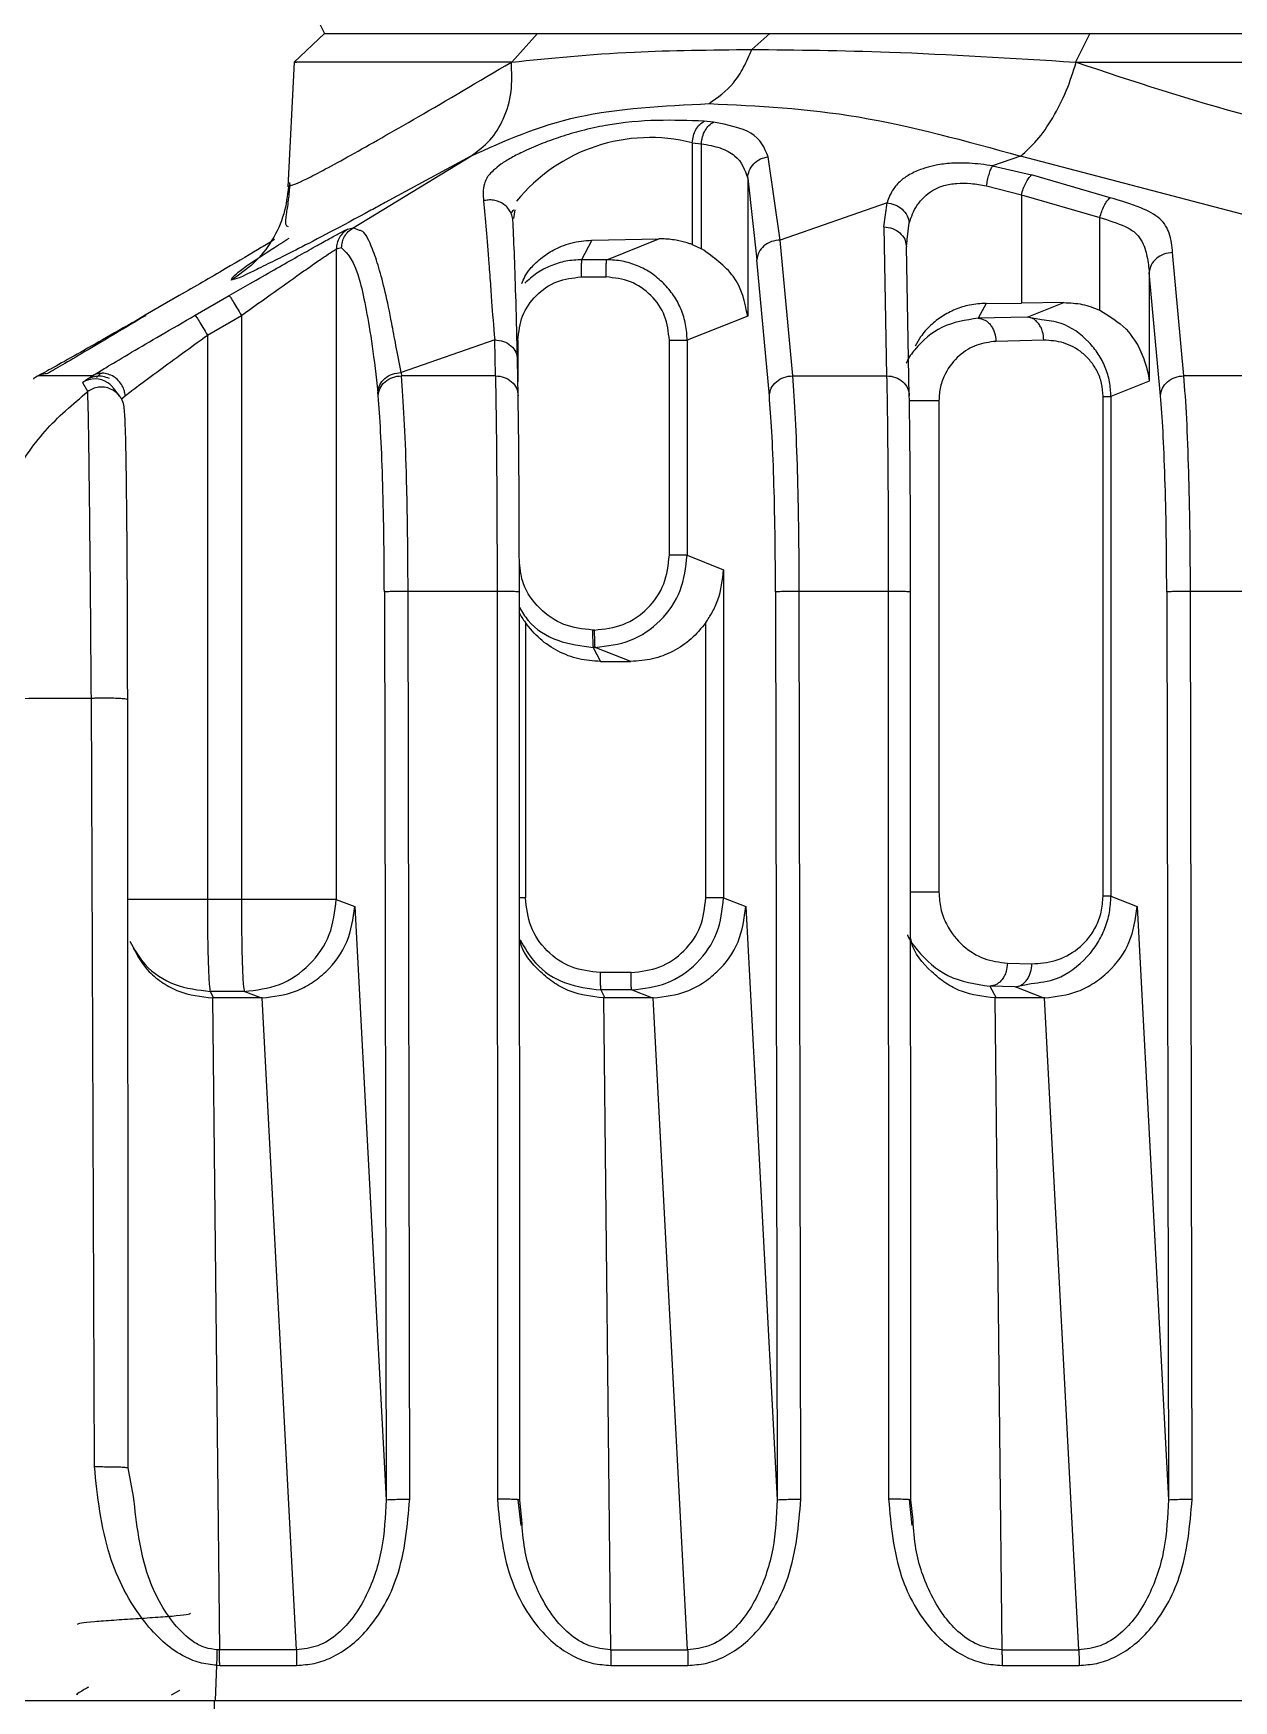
# Model space of a CAD drawing. Header units: millimetres. Extents: x 0 to 297, y 0 to 210.
# Drawn here: x 146.988 to 150.463, y 186.303 to 191.131 of the extents above; entities that cross this region are included whole.
import ezdxf

# ---------------------------------------------------------------- set-up
doc = ezdxf.new("R2010")
doc.units = ezdxf.units.MM
doc.layers.add('图框', color=7, linetype='Continuous')
doc.dimstyles.new('SLDDIMSTYLE0', dxfattribs={"dimtxt": 0.18, "dimasz": 1.016, "dimexe": 0, "dimexo": 0.0625, "dimgap": 0, "dimtad": 0, "dimtih": 1, "dimtoh": 1, "dimdec": 0, "dimrnd": 1e-09, "dimzin": 0, "dimdsep": 46, "dimtxsty": 'Standard', "dimblk1": 'DOT', "dimblk2": 'DOT', "dimsah": 1, "dimcen": 0.09, "dimadec": 0, "dimazin": 0, "dimtfac": 1.016, "dimtdec": 0, "dimtofl": 0, "dimtmove": 0, "dimatfit": 3, "dimldrblk": 'DOT', "dimfxl": 1, "dimfrac": 2, "dimtolj": 1, "dimtzin": 0, "dimarcsym": 0})

# ---------------------------------------------------------------- blocks, each defined once
blk = doc.blocks.new('_Dot')
at = {"color": 0, "linetype": 'ByBlock', "lineweight": -2}
blk.add_line((-0.5, 0), (-1, 0), dxfattribs=at)
at = {"color": 0, "linetype": 'ByBlock', "const_width": 0.5}
blk.add_lwpolyline([(-0.25, 0, 1), (0.25, 0, 1)], format="xyb", close=True, dxfattribs=at)

msp = doc.modelspace()

# ---------------------------------------------------------------- linework, layer by layer
at = {"color": 7, "linetype": 'Continuous', "lineweight": 25}
for p, q in [((147.7478, 191.2976), (147.8312, 191.1309)), ((147.8312, 191.1309), (147.7435, 191.0477)), ((147.8312, 191.1309), (152.1305, 191.1309)), ((148.3733, 191.0477), (148.448, 191.1309)), ((149.0679, 191.0843), (149.1209, 191.1309)), ((150.0466, 191.1309), (150.0056, 191.0477)), ((147.7435, 191.0477), (147.7245, 190.6864)), ((147.7456, 191.0477), (147.7501, 191.0477)), ((148.3721, 191.0477), (148.3733, 191.0477)), ((150.0056, 191.0477), (150.007, 191.0476)), ((148.9577, 190.8739), (148.9307, 190.8766)), ((148.896, 190.814), (148.896, 190.5192)), ((148.896, 190.814), (148.9223, 190.8113)), ((148.9223, 190.5074), (148.9223, 190.8113)), ((147.9136, 190.5674), (148.2548, 190.7757)), ((148.2548, 190.7757), (148.0069, 190.641)), ((149.1507, 190.5325), (149.1157, 190.7735)), ((149.8467, 190.7757), (149.7654, 190.7472)), ((150.6855, 190.5556), (149.8467, 190.7757)), ((149.0564, 190.712), (149.0564, 190.3117)), ((149.0564, 190.712), (149.083, 190.4747)), ((149.7654, 190.7472), (149.8784, 190.7209)), ((150.1056, 190.6549), (149.8784, 190.7209)), ((147.7314, 190.6933), (147.7268, 190.6878)), ((149.7478, 190.6895), (149.8489, 190.6632)), ((149.8489, 190.6632), (149.8489, 190.3499)), ((149.8489, 190.6632), (150.0761, 190.5972)), ((148.3787, 190.5948), (148.3827, 190.6196)), ((149.4597, 190.6404), (149.1507, 190.5325)), ((149.4505, 190.5703), (149.4597, 190.6404)), ((147.8984, 190.5639), (147.9136, 190.5674)), ((147.9327, 190.5603), (147.9136, 190.5674)), ((149.4505, 190.5703), (149.4587, 190.1394)), ((149.5185, 190.5338), (149.5242, 190.5827)), ((150.0761, 190.329), (150.0761, 190.5972)), ((147.8804, 190.5097), (147.8652, 190.5062)), ((148.6049, 190.532), (148.5755, 190.4755)), ((148.6049, 190.532), (148.7994, 190.5355)), ((148.648, 190.4755), (148.7994, 190.5355)), ((148.896, 190.5192), (148.9223, 190.5074)), ((149.1866, 190.1394), (149.1507, 190.5325)), ((149.5112, 190.5345), (149.5161, 190.5126)), ((149.5159, 190.5337), (149.5165, 190.5336)), ((149.5243, 190.0817), (149.5161, 190.5126)), ((149.5168, 190.5182), (149.5185, 190.5338)), ((147.8652, 190.5062), (147.8652, 188.6233)), ((148.648, 190.4755), (148.5755, 190.4755)), ((149.119, 190.0817), (149.083, 190.4747)), ((150.3193, 190.1394), (150.2868, 190.4959)), ((148.5739, 190.4255), (148.6464, 190.4255)), ((150.2191, 190.4382), (150.2191, 190.1236)), ((150.2517, 190.0817), (150.2191, 190.4382)), ((147.4105, 190.3715), (147.312, 190.3146)), ((147.4564, 190.3146), (147.5549, 190.3715)), ((147.5549, 190.3715), (147.6159, 190.4065)), ((147.312, 190.3146), (147.3131, 190.312)), ((149.7466, 190.3491), (149.7241, 190.3058)), ((149.7466, 190.3491), (149.8489, 190.3499)), ((149.9717, 190.3512), (149.8489, 190.3499)), ((149.8657, 190.3092), (149.9717, 190.3512)), ((147.4919, 190.2569), (147.5904, 190.3138)), ((147.5904, 190.3138), (147.5904, 188.6233)), ((149.0564, 190.3117), (148.8811, 190.2422)), ((149.8657, 190.3092), (149.7241, 190.3058)), ((149.9075, 190.3013), (149.8657, 190.3092)), ((147.4919, 190.2569), (147.4919, 188.6233)), ((148.3239, 190.2436), (148.053, 190.149)), ((148.3259, 190.1394), (148.3239, 190.2436)), ((148.3907, 190.2422), (148.3907, 190.1222)), ((148.8296, 189.6196), (148.8296, 190.2422)), ((148.8811, 190.2422), (148.8811, 189.6196)), ((149.9137, 190.2425), (149.7752, 190.2391)), ((148.3915, 190.0817), (148.3895, 190.1859)), ((147.1593, 190.1394), (147.0025, 190.1394)), ((147.1411, 190.1274), (147.1593, 190.1394)), ((147.1593, 190.1394), (147.1894, 190.1577)), ((147.1836, 190.1466), (147.1703, 190.1348)), ((148.053, 190.149), (148.0538, 190.1394)), ((148.3259, 190.1394), (148.0538, 190.1394)), ((149.1866, 190.1394), (149.4587, 190.1394)), ((150.2191, 190.1236), (150.108, 190.0795)), ((150.5914, 190.1394), (150.3193, 190.1394)), ((147.1453, 190.0935), (147.1308, 190.1194)), ((147.2381, 190.0802), (147.2203, 190.1038)), ((147.2426, 190.0721), (147.2542, 190.0817)), ((147.9862, 190.0817), (147.9853, 190.0912)), ((150.0854, 188.6323), (150.0854, 190.0795)), ((150.108, 190.0795), (150.108, 188.6323)), ((149.61, 190.0678), (149.61, 188.6441)), ((148.8811, 189.6196), (148.9867, 189.5777)), ((148.9867, 189.5777), (148.9867, 188.6277)), ((148.0042, 189.5138), (148.0091, 186.8842)), ((148.0778, 186.8865), (148.0729, 189.5161)), ((148.0729, 189.5161), (148.3307, 189.5161)), ((148.3307, 189.5161), (148.3317, 186.8865)), ((148.3962, 186.8842), (148.3952, 189.5138)), ((149.137, 189.5138), (149.1418, 186.8842)), ((149.2105, 186.8865), (149.2057, 189.5161)), ((149.2057, 189.5161), (149.4634, 189.5161)), ((149.4634, 189.5161), (149.4644, 186.8865)), ((149.529, 186.8842), (149.528, 189.5138)), ((150.2697, 189.5138), (150.2746, 186.8842)), ((150.3433, 186.8865), (150.3384, 189.5161)), ((150.3384, 189.5161), (150.5962, 189.5161)), ((148.4126, 189.4248), (148.4126, 188.6277)), ((148.6131, 189.403), (148.6072, 189.403)), ((148.9352, 188.6277), (148.9352, 189.4248)), ((148.6088, 189.353), (148.6301, 189.3122)), ((148.6147, 189.353), (148.6088, 189.353)), ((148.7177, 189.3122), (148.6147, 189.353)), ((148.6301, 189.3122), (148.7177, 189.3122)), ((147.1647, 186.9813), (147.1559, 189.205)), ((147.2625, 186.9769), (147.2611, 189.2015)), ((148.4126, 188.6277), (148.3956, 188.6277)), ((148.9867, 188.6277), (149.0511, 188.6022)), ((150.108, 188.6323), (150.1839, 188.6022)), ((147.5904, 188.6233), (147.4919, 188.6233)), ((147.8652, 188.6233), (147.9184, 188.6022)), ((147.9184, 188.6022), (148.0091, 186.8842)), ((149.0511, 188.6022), (149.1418, 186.8842)), ((150.1839, 188.6022), (150.2746, 186.8842)), ((149.8082, 188.4385), (149.8792, 188.4368)), ((148.7187, 188.4111), (148.6291, 188.4111)), ((147.5002, 188.3567), (147.51, 188.3378)), ((147.5987, 188.3567), (147.5002, 188.3567)), ((147.5062, 188.3379), (147.5268, 186.4501)), ((147.51, 188.3378), (147.5062, 188.3379)), ((147.6462, 188.3378), (147.51, 188.3378)), ((147.6462, 188.3378), (147.5987, 188.3567)), ((147.6501, 188.3379), (147.6462, 188.3378)), ((147.7497, 186.4501), (147.6501, 188.3379)), ((148.6306, 188.3611), (148.6428, 188.3378)), ((148.7202, 188.3611), (148.6306, 188.3611)), ((148.6389, 188.3379), (148.6595, 186.4501)), ((148.6428, 188.3378), (148.6389, 188.3379)), ((148.779, 188.3378), (148.6428, 188.3378)), ((148.779, 188.3378), (148.7202, 188.3611)), ((148.7828, 188.3379), (148.779, 188.3378)), ((148.8825, 186.4501), (148.7828, 188.3379)), ((149.7578, 188.3718), (149.7755, 188.3378)), ((149.8304, 188.3701), (149.7578, 188.3718)), ((149.7717, 188.3379), (149.7923, 186.4501)), ((149.7755, 188.3378), (149.7717, 188.3379)), ((149.9118, 188.3378), (149.7755, 188.3378)), ((149.8304, 188.3701), (149.8771, 188.3795)), ((149.9118, 188.3378), (149.8304, 188.3701)), ((149.9156, 188.3379), (149.9118, 188.3378)), ((150.0152, 186.4501), (149.9156, 188.3379)), ((147.2779, 186.8946), (147.2625, 186.9769)), ((148.4001, 186.8101), (148.3917, 186.885)), ((148.3962, 186.8842), (148.3917, 186.885)), ((148.4022, 186.8254), (148.3962, 186.8842)), ((149.529, 186.8842), (149.5244, 186.885)), ((149.5329, 186.8101), (149.5245, 186.885)), ((149.535, 186.8254), (149.529, 186.8842)), ((147.5158, 186.3031), (147.5192, 186.4054)), ((147.5192, 186.4054), (147.5274, 186.4053)), ((147.5268, 186.4501), (147.5202, 186.4502)), ((147.7497, 186.4501), (147.5268, 186.4501)), ((147.5274, 186.4053), (147.7503, 186.4053)), ((148.6595, 186.4501), (148.8825, 186.4501)), ((148.6602, 186.4053), (148.8831, 186.4053)), ((149.7923, 186.4501), (150.0152, 186.4501)), ((149.7929, 186.4053), (150.0159, 186.4053)), ((147.1166, 186.3197), (147.1124, 186.3214)), ((147.3876, 186.3196), (147.412, 186.3339)), ((147.5124, 186.2531), (147.5125, 186.3031)), ((147.5158, 186.3031), (156.8242, 186.3031))]:
    msp.add_line(p, q, dxfattribs=at)
for centre, radius, start, end in [((148.7741, 190.3302), 0.4989, 75.8582, 140.9369), ((147.1669, 190.0641), 0.0662, 55.9815, 123.1581)]:
    msp.add_arc(centre, radius, start, end, dxfattribs=at)
for points, knots in [([(147.7268, 190.6878), (147.7395, 190.6921), (147.7653, 190.7008), (147.8973, 190.7721), (148.093, 190.883), (148.2776, 190.9919), (148.3721, 191.0476)], [0, 0, 0, 0, 0.2422061, 0.4920963, 0.7400308, 1, 1, 1, 1]), ([(148.2548, 190.7757), (148.2741, 190.7897), (148.3123, 190.8175), (148.352, 190.8826), (148.3754, 190.9602), (148.3732, 191.0188), (148.3721, 191.0476)], [0, 0, 0, 0, 0.245119, 0.486731, 0.74685, 1, 1, 1, 1]), ([(148.3733, 191.0477), (148.4851, 191.0592), (148.6864, 191.0799), (148.9505, 191.083), (149.0679, 191.0843)], [0, 0, 0, 0, 0.5556485, 1, 1, 1, 1]), ([(148.9446, 190.9275), (148.9694, 190.9451), (149.0069, 190.9719), (149.0459, 191.0313), (149.0605, 191.0666), (149.0679, 191.0843)], [0, 0, 0, 0, 0.490997, 0.745612, 1, 1, 1, 1]), ([(149.0679, 191.0843), (149.198, 191.0829), (149.4877, 191.0798), (149.8216, 191.0591), (150.0056, 191.0477)], [0, 0, 0, 0, 0.44906, 1, 1, 1, 1]), ([(149.8467, 190.7757), (149.8626, 190.7897), (149.8949, 190.8183), (149.9405, 190.8846), (149.9804, 190.9626), (149.9988, 191.0195), (150.0078, 191.0475)], [0, 0, 0, 0, 0.245427, 0.499971, 0.75453, 1, 1, 1, 1]), ([(150.0071, 191.0472), (150.1718, 190.9926), (150.4952, 190.8854), (151.0237, 190.774), (151.5636, 190.7046), (152.1146, 190.6803), (152.6657, 190.7013), (153.2066, 190.769), (153.7368, 190.8805), (154.0582, 190.9904), (154.2233, 191.0469)], [0, 0, 0, 0, 0.128005, 0.251293, 0.374031, 0.49537, 0.6178, 0.741849, 0.867361, 1, 1, 1, 1]), ([(148.2548, 190.7757), (148.3525, 190.8196), (148.5481, 190.9076), (148.8124, 190.9209), (148.9446, 190.9275)], [0, 0, 0, 0, 0.499832, 1, 1, 1, 1]), ([(148.9446, 190.9275), (149.0857, 190.9208), (149.3678, 190.9073), (149.6871, 190.8195), (149.8467, 190.7757)], [0, 0, 0, 0, 0.500161, 1, 1, 1, 1]), ([(148.9307, 190.8766), (148.8406, 190.8798), (148.7314, 190.8838), (148.5806, 190.8509), (148.5185, 190.8329), (148.4608, 190.8122), (148.4108, 190.7907), (148.3685, 190.7694), (148.3509, 190.758), (148.3414, 190.752)], [0, 0, 0, 0, 0.510681, 0.61841, 0.705353, 0.776469, 0.855237, 0.922513, 1, 1, 1, 1]), ([(149.1157, 190.7735), (149.1049, 190.7992), (149.0846, 190.8478), (148.9984, 190.8655), (148.9577, 190.8739)], [0, 0, 0, 0, 0.528436, 1, 1, 1, 1]), ([(148.9223, 190.8113), (148.9412, 190.8078), (148.9799, 190.8007), (149.0355, 190.7708), (149.0481, 190.7354), (149.0564, 190.712)], [0, 0, 0, 0, 0.243073, 0.498665, 1, 1, 1, 1]), ([(148.3414, 190.752), (148.3271, 190.7402), (148.3084, 190.7248), (148.2984, 190.7075), (148.2889, 190.6838), (148.2902, 190.6623), (148.2913, 190.6457)], [0, 0, 0, 0, 0.272727, 0.355016, 0.503985, 1, 1, 1, 1]), ([(149.0564, 190.712), (149.0573, 190.7192), (149.0593, 190.7341), (149.0728, 190.7538), (149.0923, 190.7684), (149.1081, 190.7719), (149.1157, 190.7735)], [0, 0, 0, 0, 0.241702, 0.500005, 0.758305, 1, 1, 1, 1]), ([(149.7654, 190.7472), (149.7429, 190.7504), (149.7039, 190.7558), (149.6478, 190.7556), (149.605, 190.7504), (149.5758, 190.7431), (149.5484, 190.7335), (149.5202, 190.7208), (149.4938, 190.6997), (149.4806, 190.6843), (149.4753, 190.6754), (149.4753, 190.6754), (149.4753, 190.6754), (149.4752, 190.6753), (149.475, 190.675), (149.4742, 190.6736), (149.4712, 190.6683), (149.4657, 190.6571), (149.4619, 190.6467), (149.4597, 190.6404)], [0, 0, 0, 0, 0.155814, 0.270931, 0.374412, 0.449689, 0.490512, 0.603016, 0.707102, 0.835746, 0.835755, 0.835773, 0.835837, 0.836079, 0.837019, 0.840719, 0.85539, 0.913611, 1, 1, 1, 1]), ([(149.7478, 190.6895), (149.7488, 190.695), (149.7507, 190.7065), (149.755, 190.7227), (149.76, 190.7373), (149.7636, 190.7439), (149.7654, 190.7472)], [0, 0, 0, 0, 0.235455, 0.4862, 0.744219, 1, 1, 1, 1]), ([(147.7268, 190.6878), (147.7235, 190.6609), (147.7167, 190.6061), (147.6812, 190.53), (147.6295, 190.4632), (147.5834, 190.4319), (147.5606, 190.4165)], [0, 0, 0, 0, 0.244278, 0.497533, 0.752081, 1, 1, 1, 1]), ([(147.73, 190.699), (147.7298, 190.6946), (147.7295, 190.6852), (147.7282, 190.667), (147.7244, 190.6335), (147.7185, 190.5999), (147.716, 190.576), (147.7227, 190.5727), (147.7258, 190.5712)], [0, 0, 0, 0, 0.029413, 0.062037, 0.140943, 0.369283, 0.706115, 1, 1, 1, 1]), ([(149.5242, 190.5827), (149.5301, 190.5996), (149.5389, 190.6248), (149.5654, 190.6566), (149.5909, 190.677), (149.6232, 190.6915), (149.6621, 190.6977), (149.7046, 190.6968), (149.7327, 190.6921), (149.7478, 190.6895)], [0, 0, 0, 0, 0.269195, 0.403409, 0.513135, 0.628042, 0.743236, 0.861463, 1, 1, 1, 1]), ([(150.2868, 190.4959), (150.285, 190.5148), (150.2819, 190.5481), (150.2563, 190.595), (150.1912, 190.6301), (150.1363, 190.646), (150.1056, 190.6549)], [0, 0, 0, 0, 0.291967, 0.515605, 0.729288, 1, 1, 1, 1]), ([(148.0069, 190.641), (147.9929, 190.6334), (147.8854, 190.575), (147.7524, 190.5051), (147.6756, 190.4673), (147.6403, 190.45)], [0, 0, 0, 0, 0.0752736, 0.5757884, 1, 1, 1, 1]), ([(148.3702, 190.6115), (148.3677, 190.6159), (148.3625, 190.6251), (148.3505, 190.636), (148.3362, 190.6441), (148.3206, 190.6482), (148.3054, 190.6489), (148.2959, 190.6468), (148.2913, 190.6457)], [0, 0, 0, 0, 0.164052, 0.340863, 0.517674, 0.689171, 0.850935, 1, 1, 1, 1]), ([(148.2913, 190.6457), (148.2964, 190.5916), (148.3029, 190.5222), (148.3111, 190.4073), (148.3157, 190.3378), (148.3206, 190.282), (148.3239, 190.2436)], [0, 0, 0, 0, 0.550316, 0.705626, 0.797156, 1, 1, 1, 1]), ([(148.3702, 190.6115), (148.372, 190.6128), (148.3756, 190.6156), (148.3777, 190.6182), (148.3788, 190.6196)], [0, 0, 0, 0, 0.482262, 1, 1, 1, 1]), ([(148.3768, 190.5833), (148.3765, 190.5878), (148.3758, 190.5973), (148.3732, 190.607), (148.3704, 190.6113), (148.3702, 190.6115)], [0, 0, 0, 0, 0.468354, 0.976609, 1, 1, 1, 1]), ([(149.4597, 190.6404), (149.4674, 190.639), (149.4834, 190.636), (149.5044, 190.6224), (149.5195, 190.6037), (149.5227, 190.5895), (149.5242, 190.5827)], [0, 0, 0, 0, 0.241435, 0.499999, 0.758564, 1, 1, 1, 1]), ([(147.6159, 190.4065), (147.6394, 190.42), (147.706, 190.4584), (147.7827, 190.5016), (147.8414, 190.5342), (147.8716, 190.5506), (147.8926, 190.5617), (147.8966, 190.5632), (147.8984, 190.5639)], [0, 0, 0, 0, 0.166862, 0.474587, 0.613562, 0.751137, 0.882518, 1, 1, 1, 1]), ([(148.053, 190.149), (148.0477, 190.1759), (148.0373, 190.2293), (148.0233, 190.3058), (148.007, 190.3833), (147.9883, 190.4546), (147.9668, 190.5171), (147.9484, 190.5565), (147.9356, 190.5596), (147.9327, 190.5603)], [0, 0, 0, 0, 0.100837, 0.199874, 0.365918, 0.525341, 0.68513, 0.927442, 1, 1, 1, 1]), ([(148.3895, 190.1859), (148.3882, 190.2442), (148.3855, 190.3616), (148.3812, 190.4876), (148.3783, 190.5513), (148.3768, 190.5833)], [0, 0, 0, 0, 0.3293344, 0.6637555, 1, 1, 1, 1]), ([(150.0761, 190.5972), (150.1015, 190.5896), (150.138, 190.5787), (150.1779, 190.5562), (150.2028, 190.524), (150.2147, 190.4811), (150.2176, 190.4532), (150.2191, 190.4382)], [0, 0, 0, 0, 0.267555, 0.384494, 0.49144, 0.727684, 1, 1, 1, 1]), ([(147.6862, 190.5338), (147.6744, 190.5266), (147.6406, 190.5059), (147.542, 190.4478), (147.4556, 190.3977), (147.4105, 190.3715)], [0, 0, 0, 0, 0.204518, 0.584997, 1, 1, 1, 1]), ([(147.5606, 190.4165), (147.563, 190.4215), (147.5677, 190.4315), (147.6349, 190.4786), (147.7121, 190.5275), (147.7285, 190.538)], [0, 0, 0, 0, 0.435492, 0.879626, 1, 1, 1, 1]), ([(147.8804, 190.5097), (147.8985, 190.4929), (147.9226, 190.4705), (147.9518, 190.3317), (147.9691, 190.2332), (147.98, 190.1382), (147.9853, 190.0912)], [0, 0, 0, 0, 0.500315, 0.668177, 0.835775, 1, 1, 1, 1]), ([(148.4025, 190.407), (148.4075, 190.4196), (148.4152, 190.4389), (148.4487, 190.4729), (148.4744, 190.492), (148.4951, 190.5043), (148.5185, 190.5152), (148.5564, 190.5282), (148.5848, 190.5304), (148.6049, 190.532)], [0, 0, 0, 0, 0.325128, 0.497269, 0.569932, 0.638584, 0.713401, 0.797062, 1, 1, 1, 1]), ([(148.896, 190.5192), (148.8942, 190.5198), (148.8894, 190.5216), (148.8739, 190.5267), (148.8468, 190.5331), (148.8193, 190.5357), (148.8027, 190.5356), (148.7994, 190.5355)], [0, 0, 0, 0, 0.055645, 0.156987, 0.496639, 0.900732, 1, 1, 1, 1]), ([(149.0564, 190.3117), (149.0481, 190.3523), (149.0327, 190.4278), (148.9572, 190.4823), (148.9223, 190.5074)], [0, 0, 0, 0, 0.538307, 1, 1, 1, 1]), ([(147.5904, 190.3138), (147.6224, 190.3368), (147.6861, 190.3827), (147.7605, 190.4354), (147.8092, 190.4693), (147.8383, 190.4893), (147.8588, 190.5029), (147.8631, 190.5051), (147.8652, 190.5062)], [0, 0, 0, 0, 0.254793, 0.507032, 0.636959, 0.755733, 0.880258, 1, 1, 1, 1]), ([(148.5755, 190.4755), (148.5602, 190.4746), (148.5297, 190.4729), (148.4858, 190.4589), (148.4448, 190.4377), (148.422, 190.4173), (148.4106, 190.4071)], [0, 0, 0, 0, 0.250004, 0.500006, 0.750005, 1, 1, 1, 1]), ([(148.8128, 190.4071), (148.8014, 190.4173), (148.7786, 190.4377), (148.7377, 190.4589), (148.6938, 190.4729), (148.6632, 190.4746), (148.648, 190.4755)], [0, 0, 0, 0, 0.249995, 0.499994, 0.749996, 1, 1, 1, 1]), ([(147.6403, 190.45), (147.6328, 190.4462), (147.5786, 190.419), (147.5689, 190.4177), (147.5606, 190.4165)], [0, 0, 0, 0, 0.138719, 1, 1, 1, 1]), ([(148.8811, 190.2422), (148.8803, 190.2574), (148.8786, 190.288), (148.8646, 190.3319), (148.8434, 190.3729), (148.823, 190.3957), (148.8128, 190.4071)], [0, 0, 0, 0, 0.250004, 0.500006, 0.750005, 1, 1, 1, 1]), ([(147.312, 190.3146), (147.278, 190.295), (147.2128, 190.2575), (147.1242, 190.2071), (147.051, 190.1659), (147.0184, 190.1481), (147.0025, 190.1394)], [0, 0, 0, 0, 0.279256, 0.534216, 0.773109, 1, 1, 1, 1]), ([(147.1894, 190.1577), (147.1946, 190.1609), (147.2154, 190.1736), (147.2728, 190.2076), (147.3579, 190.2576), (147.4226, 190.2951), (147.4564, 190.3146)], [0, 0, 0, 0, 0.094763, 0.375171, 0.6738, 1, 1, 1, 1]), ([(149.7466, 190.3491), (149.7307, 190.3481), (149.7005, 190.3462), (149.6565, 190.3322), (149.6178, 190.3118), (149.5831, 190.2841), (149.5566, 190.2539), (149.5462, 190.2338), (149.5415, 190.2249)], [0, 0, 0, 0, 0.1718256, 0.3263853, 0.4815812, 0.6402365, 0.8391926, 1, 1, 1, 1]), ([(149.9717, 190.3512), (149.9897, 190.3505), (150.0256, 190.349), (150.0593, 190.3356), (150.0761, 190.329)], [0, 0, 0, 0, 0.50327, 1, 1, 1, 1]), ([(150.0761, 190.329), (150.1032, 190.3126), (150.1537, 190.2822), (150.1911, 190.2206), (150.2061, 190.1814), (150.2151, 190.1485), (150.2175, 190.1338), (150.2191, 190.1236)], [0, 0, 0, 0, 0.289865, 0.539037, 0.647661, 0.755617, 1, 1, 1, 1]), ([(147.3124, 190.3132), (147.2833, 190.296), (147.2256, 190.2617), (147.1456, 190.2142), (147.0755, 190.1727), (147.0442, 190.1548), (147.0287, 190.146)], [0, 0, 0, 0, 0.255703, 0.507888, 0.756045, 1, 1, 1, 1]), ([(149.7241, 190.3058), (149.6877, 190.3005), (149.6196, 190.2906), (149.553, 190.2332), (149.5219, 190.1918), (149.5156, 190.1768), (149.5153, 190.1761)], [0, 0, 0, 0, 0.44755, 0.837146, 0.992278, 1, 1, 1, 1]), ([(149.7241, 190.3058), (149.7304, 190.3048), (149.7402, 190.3033), (149.7521, 190.2949), (149.7602, 190.2863), (149.7668, 190.2757), (149.7733, 190.2603), (149.7744, 190.2475), (149.7752, 190.2391)], [0, 0, 0, 0, 0.239635, 0.368475, 0.5, 0.631525, 0.760365, 1, 1, 1, 1]), ([(149.9137, 190.2425), (149.913, 190.2508), (149.9119, 190.2636), (149.9058, 190.279), (149.8996, 190.2897), (149.892, 190.2983), (149.8809, 190.3067), (149.8717, 190.3082), (149.8657, 190.3092)], [0, 0, 0, 0, 0.239607, 0.368428, 0.499939, 0.631458, 0.760306, 1, 1, 1, 1]), ([(150.108, 190.0795), (150.1072, 190.0938), (150.1056, 190.1227), (150.0927, 190.1646), (150.0723, 190.2039), (150.0325, 190.2526), (149.9755, 190.2935), (149.9266, 190.2991), (149.9075, 190.3013)], [0, 0, 0, 0, 0.118446, 0.240089, 0.366739, 0.5, 0.804493, 1, 1, 1, 1]), ([(147.2542, 190.0817), (147.266, 190.0908), (147.2915, 190.1104), (147.351, 190.1543), (147.4196, 190.2046), (147.4677, 190.2394), (147.4919, 190.2569)], [0, 0, 0, 0, 0.229104, 0.494595, 0.746584, 1, 1, 1, 1]), ([(149.7752, 190.2391), (149.7563, 190.2367), (149.7187, 190.2319), (149.6679, 190.2008), (149.6323, 190.1578), (149.6129, 190.1095), (149.6109, 190.0812), (149.61, 190.0678)], [0, 0, 0, 0, 0.254692, 0.50859, 0.758109, 0.885476, 1, 1, 1, 1]), ([(150.0854, 190.0795), (150.0846, 190.0923), (150.0828, 190.1182), (150.069, 190.153), (150.0496, 190.1829), (150.0175, 190.214), (149.9707, 190.2388), (149.9328, 190.2413), (149.9137, 190.2425)], [0, 0, 0, 0, 0.119577, 0.2432741, 0.3632526, 0.4917104, 0.7442751, 1, 1, 1, 1]), ([(147.0046, 190.1406), (146.9981, 190.1368), (146.9876, 190.1307), (146.9881, 190.1299), (146.9883, 190.1295)], [0, 0, 0, 0, 0.616129, 1, 1, 1, 1]), ([(147.0025, 190.1394), (147.0065, 190.1415), (147.015, 190.1457), (147.0247, 190.1462), (147.0297, 190.1465)], [0, 0, 0, 0, 0.4774914, 1, 1, 1, 1]), ([(147.1308, 190.1194), (147.131, 190.1201), (147.1312, 190.1209), (147.1398, 190.1266), (147.1411, 190.1274)], [0, 0, 0, 0, 0.853763, 1, 1, 1, 1]), ([(147.2082, 190.1315), (147.2018, 190.1338), (147.1892, 190.1384), (147.1696, 190.1382), (147.1518, 190.1337), (147.1419, 190.1278), (147.1372, 190.1249)], [0, 0, 0, 0, 0.271798, 0.533726, 0.777816, 1, 1, 1, 1]), ([(147.1835, 190.146), (147.1797, 190.1458), (147.1711, 190.1452), (147.1635, 190.1415), (147.1593, 190.1394)], [0, 0, 0, 0, 0.447703, 1, 1, 1, 1]), ([(147.2542, 190.0817), (147.2535, 190.0864), (147.2519, 190.0965), (147.2453, 190.1114), (147.2349, 190.1256), (147.2209, 190.1373), (147.2046, 190.1444), (147.1916, 190.1472), (147.1849, 190.1462), (147.1835, 190.146)], [0, 0, 0, 0, 0.135595, 0.286095, 0.448953, 0.619556, 0.791737, 0.958989, 1, 1, 1, 1]), ([(148.0729, 189.5161), (148.0726, 189.5743), (148.072, 189.694), (148.0682, 189.8655), (148.0623, 190.0251), (148.0567, 190.1007), (148.0538, 190.1394)], [0, 0, 0, 0, 0.23073, 0.474314, 0.73074, 1, 1, 1, 1]), ([(148.3259, 190.1394), (148.3266, 190.1007), (148.328, 190.0251), (148.3295, 189.8655), (148.3304, 189.694), (148.3306, 189.5743), (148.3307, 189.5161)], [0, 0, 0, 0, 0.269263, 0.525691, 0.769273, 1, 1, 1, 1]), ([(149.2057, 189.5161), (149.2054, 189.5743), (149.2047, 189.694), (149.201, 189.8655), (149.1951, 190.0251), (149.1895, 190.1007), (149.1866, 190.1394)], [0, 0, 0, 0, 0.230746, 0.474335, 0.730757, 1, 1, 1, 1]), ([(149.4587, 190.1394), (149.4594, 190.1007), (149.4608, 190.0251), (149.4623, 189.8655), (149.4632, 189.694), (149.4634, 189.5743), (149.4634, 189.5161)], [0, 0, 0, 0, 0.269261, 0.525688, 0.769271, 1, 1, 1, 1]), ([(150.3384, 189.5161), (150.3381, 189.5743), (150.3375, 189.694), (150.3337, 189.8655), (150.3278, 190.0251), (150.3222, 190.1007), (150.3193, 190.1394)], [0, 0, 0, 0, 0.230735, 0.4743201, 0.7307453, 1, 1, 1, 1]), ([(147.2378, 190.0799), (147.2345, 190.0839), (147.2274, 190.0927), (147.2121, 190.1017), (147.1945, 190.1068), (147.1767, 190.1069), (147.1596, 190.1027), (147.15, 190.0966), (147.1452, 190.0936)], [0, 0, 0, 0, 0.147508, 0.326511, 0.501263, 0.671762, 0.838008, 1, 1, 1, 1]), ([(147.1559, 189.205), (147.1549, 189.3283), (147.1531, 189.561), (147.1501, 189.8417), (147.1474, 190.0432), (147.146, 190.0763), (147.1453, 190.0935)], [0, 0, 0, 0, 0.265025, 0.500388, 0.741211, 1, 1, 1, 1]), ([(147.2198, 190.1034), (147.2178, 190.1061), (147.2136, 190.1123), (147.2074, 190.1166), (147.204, 190.119)], [0, 0, 0, 0, 0.450211, 1, 1, 1, 1]), ([(147.2515, 190.0399), (147.2509, 190.0465), (147.2496, 190.0595), (147.2439, 190.0733), (147.2386, 190.079), (147.2378, 190.0799)], [0, 0, 0, 0, 0.462051, 0.913866, 1, 1, 1, 1]), ([(147.2611, 189.2015), (147.2608, 189.3112), (147.2604, 189.5309), (147.2582, 189.8027), (147.2551, 189.9952), (147.2527, 190.025), (147.2515, 190.0399)], [0, 0, 0, 0, 0.249911, 0.500062, 0.750176, 1, 1, 1, 1]), ([(149.5245, 190.0678), (149.5279, 190.0678), (149.5375, 190.0678), (149.556, 190.0678), (149.577, 190.0678), (149.5963, 190.0678), (149.6054, 190.0678), (149.61, 190.0678)], [0, 0, 0, 0, 0.121605, 0.3412037, 0.5608025, 0.7804012, 1, 1, 1, 1]), ([(148.6072, 189.403), (148.5788, 189.4063), (148.5221, 189.4128), (148.4509, 189.463), (148.4039, 189.5278), (148.3977, 189.577), (148.3951, 189.5978)], [0, 0, 0, 0, 0.267619, 0.535239, 0.802858, 1, 1, 1, 1]), ([(148.6147, 189.353), (148.6496, 189.357), (148.7194, 189.3651), (148.8075, 189.4267), (148.8691, 189.5148), (148.8771, 189.5847), (148.8811, 189.6196)], [0, 0, 0, 0, 0.249999, 0.499995, 0.749993, 1, 1, 1, 1]), ([(148.9352, 189.4248), (148.9415, 189.4344), (148.9552, 189.4554), (148.9784, 189.5063), (148.9833, 189.5483), (148.9867, 189.5777)], [0, 0, 0, 0, 0.200491, 0.44014, 1, 1, 1, 1]), ([(148.394, 189.4555), (148.3942, 189.455), (148.3988, 189.4443), (148.4058, 189.4343), (148.4126, 189.4248)], [0, 0, 0, 0, 0.047897, 1, 1, 1, 1]), ([(148.3952, 189.4687), (148.403, 189.4557), (148.4287, 189.4128), (148.5053, 189.3658), (148.5743, 189.3573), (148.6088, 189.353)], [0, 0, 0, 0, 0.178621, 0.589303, 1, 1, 1, 1]), ([(148.6301, 189.3122), (148.6088, 189.3136), (148.5664, 189.3164), (148.5066, 189.3401), (148.4528, 189.3752), (148.426, 189.4082), (148.4126, 189.4248)], [0, 0, 0, 0, 0.250098, 0.50001, 0.750088, 1, 1, 1, 1]), ([(148.9352, 189.4248), (148.9218, 189.4082), (148.895, 189.3752), (148.8411, 189.3401), (148.7814, 189.3164), (148.7389, 189.3136), (148.7177, 189.3122)], [0, 0, 0, 0, 0.250082, 0.5, 0.750072, 1, 1, 1, 1]), ([(147.2611, 189.2015), (147.2608, 189.2018), (147.2601, 189.2025), (147.2536, 189.2036), (147.2421, 189.2046), (147.2258, 189.2054), (147.2067, 189.2059), (147.1874, 189.2059), (147.17, 189.2056), (147.1604, 189.2052), (147.1559, 189.205)], [0, 0, 0, 0, 0.108304, 0.22974, 0.361836, 0.499988, 0.638142, 0.770243, 0.891687, 1, 1, 1, 1]), ([(148.7202, 188.3611), (148.7552, 188.3651), (148.825, 188.3732), (148.9131, 188.4348), (148.9747, 188.5229), (148.9827, 188.5928), (148.9867, 188.6277)], [0, 0, 0, 0, 0.25, 0.499996, 0.749994, 1, 1, 1, 1]), ([(149.61, 188.6441), (149.6054, 188.6441), (149.5963, 188.6441), (149.577, 188.6441), (149.556, 188.6441), (149.5389, 188.6441), (149.5305, 188.6441), (149.5283, 188.6441)], [0, 0, 0, 0, 0.229903, 0.459807, 0.68971, 0.919613, 1, 1, 1, 1]), ([(149.61, 188.6441), (149.6111, 188.628), (149.6135, 188.594), (149.6367, 188.5363), (149.6791, 188.4848), (149.7399, 188.4472), (149.7854, 188.4414), (149.8082, 188.4385)], [0, 0, 0, 0, 0.115318, 0.243673, 0.493333, 0.746438, 1, 1, 1, 1]), ([(149.8771, 188.3795), (149.9019, 188.3824), (149.9601, 188.3893), (150.0266, 188.439), (150.0699, 188.4948), (150.0917, 188.5383), (150.1054, 188.5846), (150.1072, 188.6165), (150.108, 188.6323)], [0, 0, 0, 0, 0.224678, 0.525836, 0.651883, 0.771834, 0.887279, 1, 1, 1, 1]), ([(149.8792, 188.4368), (149.9017, 188.4382), (149.9467, 188.4411), (150.0028, 188.4702), (150.0416, 188.5073), (150.0654, 188.5432), (150.0822, 188.5854), (150.0844, 188.6168), (150.0854, 188.6323)], [0, 0, 0, 0, 0.254767, 0.506771, 0.635447, 0.755549, 0.879852, 1, 1, 1, 1]), ([(147.4919, 188.6233), (147.4578, 188.6233), (147.3896, 188.6233), (147.3055, 188.6233), (147.2752, 188.6233), (147.2614, 188.6233)], [0, 0, 0, 0, 0.352512, 0.705024, 1, 1, 1, 1]), ([(147.6501, 188.3379), (147.6833, 188.3418), (147.734, 188.3479), (147.7945, 188.3802), (147.8503, 188.424), (147.9042, 188.4985), (147.9136, 188.5675), (147.9184, 188.6022)], [0, 0, 0, 0, 0.230704, 0.352295, 0.478379, 0.737822, 1, 1, 1, 1]), ([(148.7828, 188.3379), (148.816, 188.3418), (148.8668, 188.3479), (148.9273, 188.3802), (148.983, 188.424), (149.037, 188.4985), (149.0464, 188.5675), (149.0511, 188.6022)], [0, 0, 0, 0, 0.230704, 0.352295, 0.478379, 0.737822, 1, 1, 1, 1]), ([(149.9156, 188.3379), (149.9488, 188.3418), (149.9995, 188.3479), (150.06, 188.3802), (150.1152, 188.4235), (150.1694, 188.4978), (150.179, 188.5668), (150.1839, 188.6022)], [0, 0, 0, 0, 0.230651, 0.352205, 0.478244, 0.732902, 1, 1, 1, 1]), ([(147.2668, 188.5021), (147.2803, 188.4785), (147.311, 188.4245), (147.3962, 188.3691), (147.4655, 188.3608), (147.5002, 188.3567)], [0, 0, 0, 0, 0.2799067, 0.6399533, 1, 1, 1, 1]), ([(147.2773, 188.482), (147.2908, 188.4578), (147.3127, 188.4187), (147.3629, 188.3803), (147.4223, 188.3478), (147.473, 188.3418), (147.5062, 188.3379)], [0, 0, 0, 0, 0.299223, 0.483926, 0.662046, 1, 1, 1, 1]), ([(148.6389, 188.3379), (148.6058, 188.3419), (148.5553, 188.348), (148.4953, 188.3801), (148.4418, 188.4243), (148.4029, 188.47), (148.3962, 188.507), (148.3956, 188.5103)], [0, 0, 0, 0, 0.302297, 0.461621, 0.626831, 0.966785, 1, 1, 1, 1]), ([(148.3973, 188.5065), (148.4107, 188.4829), (148.4415, 188.4289), (148.5266, 188.3735), (148.596, 188.3653), (148.6306, 188.3611)], [0, 0, 0, 0, 0.279892, 0.639941, 1, 1, 1, 1]), ([(149.519, 188.5201), (149.5192, 188.5198), (149.5261, 188.5032), (149.5614, 188.4559), (149.6373, 188.3895), (149.7159, 188.378), (149.7578, 188.3718)], [0, 0, 0, 0, 0.002893, 0.157061, 0.550762, 1, 1, 1, 1]), ([(149.7717, 188.3379), (149.7386, 188.3419), (149.688, 188.348), (149.628, 188.3801), (149.5746, 188.4243), (149.5356, 188.47), (149.529, 188.507), (149.5284, 188.5103)], [0, 0, 0, 0, 0.302297, 0.461621, 0.626831, 0.966785, 1, 1, 1, 1]), ([(149.8082, 188.4385), (149.8074, 188.4302), (149.8063, 188.4174), (149.7999, 188.402), (149.7934, 188.3913), (149.7854, 188.3827), (149.7738, 188.3743), (149.7641, 188.3728), (149.7578, 188.3718)], [0, 0, 0, 0, 0.239639, 0.368477, 0.5, 0.631522, 0.760361, 1, 1, 1, 1]), ([(149.8304, 188.3701), (149.8365, 188.3711), (149.8458, 188.3726), (149.8571, 188.381), (149.8649, 188.3896), (149.8712, 188.4002), (149.8773, 188.4157), (149.8784, 188.4284), (149.8792, 188.4368)], [0, 0, 0, 0, 0.239669, 0.368512, 0.500031, 0.631546, 0.760376, 1, 1, 1, 1]), ([(147.5192, 186.4054), (147.5023, 186.4073), (147.4676, 186.4111), (147.4138, 186.4348), (147.3592, 186.4742), (147.2775, 186.5651), (147.1912, 186.7329), (147.174, 186.894), (147.1647, 186.9813)], [0, 0, 0, 0, 0.068704, 0.141051, 0.236061, 0.342844, 0.643781, 1, 1, 1, 1]), ([(147.1647, 186.9813), (147.17, 186.9811), (147.1806, 186.9807), (147.1996, 186.9805), (147.2181, 186.9805), (147.231, 186.9801), (147.2392, 186.9798), (147.2472, 186.9793), (147.2557, 186.9786), (147.2616, 186.9777), (147.2622, 186.9772), (147.2625, 186.9769)], [0, 0, 0, 0, 0.125373, 0.252044, 0.409279, 0.530212, 0.567656, 0.63326, 0.769103, 0.891877, 1, 1, 1, 1]), ([(147.5202, 186.4502), (147.5086, 186.4517), (147.4842, 186.4549), (147.4393, 186.4786), (147.3751, 186.5433), (147.3016, 186.6827), (147.2868, 186.815), (147.2779, 186.8946)], [0, 0, 0, 0, 0.062857, 0.131532, 0.270217, 0.561039, 1, 1, 1, 1]), ([(147.7503, 186.4053), (147.7675, 186.4064), (147.8023, 186.4087), (147.8551, 186.428), (147.9072, 186.4603), (147.981, 186.5321), (148.0597, 186.6744), (148.0712, 186.8103), (148.0778, 186.8865)], [0, 0, 0, 0, 0.080441, 0.162881, 0.261034, 0.36596, 0.643964, 1, 1, 1, 1]), ([(148.3317, 186.8865), (148.3384, 186.8103), (148.3502, 186.6745), (148.4292, 186.5321), (148.5031, 186.4603), (148.5553, 186.4281), (148.6082, 186.4087), (148.643, 186.4064), (148.6602, 186.4053)], [0, 0, 0, 0, 0.356029, 0.633964, 0.738767, 0.837074, 0.919474, 1, 1, 1, 1]), ([(148.3917, 186.885), (148.3916, 186.885), (148.3901, 186.8854), (148.3782, 186.8858), (148.3576, 186.8864), (148.3403, 186.8865), (148.3317, 186.8865)], [0, 0, 0, 0, 0.0091318, 0.3394212, 0.6697106, 1, 1, 1, 1]), ([(148.8831, 186.4053), (148.9003, 186.4064), (148.9351, 186.4087), (148.988, 186.4281), (149.04, 186.4603), (149.1137, 186.5321), (149.1924, 186.6744), (149.204, 186.8102), (149.2105, 186.8865)], [0, 0, 0, 0, 0.080569, 0.16315, 0.26121, 0.366042, 0.643878, 1, 1, 1, 1]), ([(149.4644, 186.8865), (149.4711, 186.8103), (149.483, 186.6745), (149.562, 186.5321), (149.6359, 186.4603), (149.688, 186.4281), (149.7409, 186.4087), (149.7757, 186.4064), (149.7929, 186.4053)], [0, 0, 0, 0, 0.356029, 0.633964, 0.738767, 0.837074, 0.919474, 1, 1, 1, 1]), ([(149.5244, 186.885), (149.5244, 186.885), (149.5228, 186.8854), (149.511, 186.8858), (149.4903, 186.8864), (149.4731, 186.8865), (149.4644, 186.8865)], [0, 0, 0, 0, 0.009132, 0.339421, 0.669711, 1, 1, 1, 1]), ([(150.0159, 186.4053), (150.0331, 186.4064), (150.0679, 186.4087), (150.1208, 186.4281), (150.1728, 186.4603), (150.2465, 186.5321), (150.3252, 186.6744), (150.3368, 186.8102), (150.3433, 186.8865)], [0, 0, 0, 0, 0.0805692, 0.1631499, 0.2612104, 0.3660418, 0.6438783, 1, 1, 1, 1]), ([(148.0091, 186.8842), (148.0068, 186.8366), (148.0023, 186.7419), (147.965, 186.6269), (147.9176, 186.5463), (147.8711, 186.4952), (147.8151, 186.4578), (147.7708, 186.4526), (147.7497, 186.4501)], [0, 0, 0, 0, 0.258207, 0.51353, 0.647687, 0.762516, 0.887132, 1, 1, 1, 1]), ([(149.1418, 186.8842), (149.1395, 186.8366), (149.135, 186.742), (149.0977, 186.627), (149.0504, 186.5464), (149.0039, 186.4953), (148.9479, 186.4578), (148.9036, 186.4526), (148.8825, 186.4501)], [0, 0, 0, 0, 0.25809, 0.513359, 0.647562, 0.762431, 0.887089, 1, 1, 1, 1]), ([(150.2746, 186.8842), (150.2723, 186.8366), (150.2678, 186.742), (150.2305, 186.627), (150.1831, 186.5464), (150.1366, 186.4953), (150.0807, 186.4578), (150.0363, 186.4526), (150.0152, 186.4501)], [0, 0, 0, 0, 0.2580904, 0.5133586, 0.6475622, 0.7624314, 0.8870893, 1, 1, 1, 1]), ([(148.6595, 186.4501), (148.6384, 186.4526), (148.594, 186.4578), (148.5378, 186.4953), (148.4907, 186.5464), (148.4429, 186.627), (148.4092, 186.7228), (148.4041, 186.7976), (148.4022, 186.8254)], [0, 0, 0, 0, 0.1264, 0.265973, 0.394561, 0.544818, 0.830673, 1, 1, 1, 1]), ([(149.7923, 186.4501), (149.7712, 186.4526), (149.7268, 186.4578), (149.6706, 186.4953), (149.6235, 186.5464), (149.5757, 186.627), (149.5419, 186.7228), (149.5369, 186.7976), (149.535, 186.8254)], [0, 0, 0, 0, 0.1264, 0.265973, 0.394561, 0.544818, 0.830673, 1, 1, 1, 1]), ([(147.1153, 186.5247), (147.118, 186.5259), (147.124, 186.5284), (147.1627, 186.5323), (147.2188, 186.5365), (147.285, 186.5408), (147.3505, 186.545), (147.4041, 186.5492), (147.4377, 186.5529), (147.4413, 186.5551), (147.4426, 186.556)], [0, 0, 0, 0, 0.108228, 0.243265, 0.378222, 0.51332, 0.648228, 0.783353, 0.918255, 1, 1, 1, 1]), ([(147.5192, 186.4054), (147.5194, 186.41), (147.5197, 186.4188), (147.5201, 186.4347), (147.5202, 186.4442), (147.5202, 186.4502)], [0, 0, 0, 0, 0.273462, 0.533714, 1, 1, 1, 1]), ([(147.1478, 186.3424), (147.1462, 186.3414), (147.1346, 186.3346), (147.123, 186.3279), (147.1129, 186.322)], [0, 0, 0, 0, 0.140077, 1, 1, 1, 1]), ([(146.7427, 186.3031), (146.7474, 186.3031), (146.7566, 186.3031), (146.8233, 186.3031), (146.966, 186.303), (147.1742, 186.3031), (147.3636, 186.3031), (147.4646, 186.3031), (147.5158, 186.3031)], [0, 0, 0, 0, 0.130427, 0.257414, 0.499991, 0.742571, 0.869562, 1, 1, 1, 1])]:
    msp.add_open_spline(points, degree=3, knots=knots, dxfattribs=at)
for points in [[(148.3721, 191.0477), (148.2817, 191.0477), (148.1009, 191.0477), (147.9127, 191.0477), (147.7837, 191.0477), (147.7583, 191.0477), (147.7456, 191.0477)], [(150.0078, 191.0477), (150.1735, 191.0477), (150.505, 191.0477), (151.0362, 191.0477), (151.5813, 191.0477), (151.9493, 191.0477), (152.1333, 191.0477)], [(148.896, 190.814), (148.8967, 190.8208), (148.8981, 190.8344), (148.9059, 190.8527), (148.9168, 190.8679), (148.9261, 190.8737), (148.9307, 190.8766)], [(148.9223, 190.8113), (148.9231, 190.8181), (148.9247, 190.8317), (148.9326, 190.8501), (148.9437, 190.8653), (148.953, 190.871), (148.9577, 190.8739)], [(149.8489, 190.6632), (149.8506, 190.6691), (149.8538, 190.6811), (149.8611, 190.6975), (149.8695, 190.7116), (149.8755, 190.7178), (149.8784, 190.7209)], [(150.0761, 190.5972), (150.0777, 190.6031), (150.081, 190.6151), (150.0882, 190.6315), (150.0966, 190.6457), (150.1026, 190.6518), (150.1056, 190.6549)], [(147.8984, 190.5639), (147.8936, 190.5606), (147.884, 190.5541), (147.8735, 190.5399), (147.8665, 190.5237), (147.8656, 190.512), (147.8652, 190.5062)], [(147.8804, 190.5097), (147.8808, 190.5155), (147.8817, 190.5272), (147.8887, 190.5434), (147.8992, 190.5576), (147.9088, 190.5641), (147.9136, 190.5674)], [(149.4505, 190.5703), (149.4591, 190.5693), (149.4764, 190.5674), (149.4987, 190.5543), (149.5071, 190.5411), (149.5112, 190.5345)], [(149.1507, 190.5325), (149.142, 190.5315), (149.1246, 190.5297), (149.1024, 190.5163), (149.0867, 190.4973), (149.0842, 190.4823), (149.083, 190.4747)], [(148.5755, 190.4755), (148.5753, 190.4746), (148.5749, 190.4729), (148.5744, 190.4612), (148.574, 190.4449), (148.574, 190.4319), (148.5739, 190.4255)], [(148.6464, 190.4255), (148.6464, 190.4319), (148.6465, 190.4449), (148.6468, 190.4612), (148.6474, 190.4729), (148.6478, 190.4746), (148.648, 190.4755)], [(150.2868, 190.4959), (150.2781, 190.495), (150.2607, 190.4931), (150.2385, 190.4798), (150.2228, 190.4607), (150.2203, 190.4457), (150.2191, 190.4382)], [(148.3907, 190.2422), (148.3935, 190.2662), (148.399, 190.3142), (148.4414, 190.3748), (148.5019, 190.4172), (148.5499, 190.4227), (148.5739, 190.4255)], [(148.8296, 190.2422), (148.8269, 190.2662), (148.8214, 190.3142), (148.779, 190.3748), (148.7184, 190.4172), (148.6704, 190.4227), (148.6464, 190.4255)], [(147.5549, 190.3715), (147.5557, 190.3707), (147.5573, 190.3689), (147.5657, 190.3556), (147.5772, 190.3365), (147.586, 190.3214), (147.5904, 190.3138)], [(147.4564, 190.3146), (147.4572, 190.3138), (147.4588, 190.312), (147.4672, 190.2987), (147.4787, 190.2796), (147.4875, 190.2645), (147.4919, 190.2569)], [(148.3239, 190.2436), (148.3326, 190.2427), (148.3499, 190.2408), (148.3716, 190.2274), (148.3867, 190.2084), (148.3886, 190.1934), (148.3895, 190.1859)], [(148.8296, 190.2422), (148.8361, 190.2422), (148.8491, 190.2422), (148.8658, 190.2422), (148.8779, 190.2422), (148.8801, 190.2422), (148.8811, 190.2422)], [(147.9853, 190.0912), (147.9865, 190.0987), (147.989, 190.1138), (148.0048, 190.1328), (148.0269, 190.1462), (148.0443, 190.148), (148.053, 190.149)], [(147.9862, 190.0817), (147.9874, 190.0892), (147.9898, 190.1042), (148.0056, 190.1232), (148.0278, 190.1366), (148.0451, 190.1385), (148.0538, 190.1394)], [(148.3259, 190.1394), (148.3346, 190.1385), (148.3519, 190.1366), (148.3736, 190.1232), (148.3887, 190.1042), (148.3906, 190.0892), (148.3915, 190.0817)], [(149.119, 190.0817), (149.1202, 190.0892), (149.1226, 190.1042), (149.1384, 190.1232), (149.1605, 190.1366), (149.1779, 190.1385), (149.1866, 190.1394)], [(149.4587, 190.1394), (149.4673, 190.1385), (149.4846, 190.1366), (149.5063, 190.1232), (149.5214, 190.1042), (149.5233, 190.0892), (149.5243, 190.0817)], [(150.2517, 190.0817), (150.2529, 190.0892), (150.2554, 190.1042), (150.2711, 190.1232), (150.2933, 190.1366), (150.3107, 190.1385), (150.3193, 190.1394)], [(146.8411, 189.5161), (146.8467, 189.5722), (146.8579, 189.6845), (146.9222, 189.8422), (147.0159, 189.9844), (147.1022, 190.0572), (147.1453, 190.0935)], [(148.0042, 189.5138), (148.0039, 189.5713), (148.0032, 189.6863), (147.9994, 189.8452), (147.9938, 189.9842), (147.9887, 190.0492), (147.9862, 190.0817)], [(148.3952, 189.5138), (148.3952, 189.5713), (148.395, 189.6863), (148.3942, 189.8452), (148.3931, 189.9843), (148.392, 190.0492), (148.3915, 190.0817)], [(149.137, 189.5138), (149.1366, 189.5713), (149.136, 189.6863), (149.1321, 189.8452), (149.1265, 189.9843), (149.1215, 190.0492), (149.119, 190.0817)], [(149.528, 189.5138), (149.5279, 189.5713), (149.5278, 189.6863), (149.527, 189.8452), (149.5258, 189.9842), (149.5248, 190.0492), (149.5243, 190.0817)], [(150.0854, 190.0795), (150.0886, 190.0795), (150.0949, 190.0795), (150.1018, 190.0795), (150.1066, 190.0795), (150.1075, 190.0795), (150.108, 190.0795)], [(150.2697, 189.5138), (150.2694, 189.5713), (150.2687, 189.6863), (150.2649, 189.8452), (150.2593, 189.9843), (150.2542, 190.0492), (150.2517, 190.0817)], [(148.6131, 189.403), (148.6415, 189.4063), (148.6982, 189.4128), (148.7698, 189.4629), (148.8199, 189.5345), (148.8264, 189.5913), (148.8296, 189.6196)], [(148.8811, 189.6196), (148.8801, 189.6196), (148.8779, 189.6196), (148.8658, 189.6196), (148.8491, 189.6196), (148.8361, 189.6196), (148.8296, 189.6196)], [(148.0042, 189.5138), (148.0056, 189.5141), (148.0085, 189.5147), (148.0247, 189.5154), (148.047, 189.516), (148.0643, 189.516), (148.0729, 189.5161)], [(148.3307, 189.5161), (148.3393, 189.516), (148.3564, 189.516), (148.3778, 189.5154), (148.3926, 189.5147), (148.3943, 189.5141), (148.3952, 189.5138)], [(149.137, 189.5138), (149.1384, 189.5141), (149.1413, 189.5147), (149.1574, 189.5154), (149.1797, 189.516), (149.197, 189.516), (149.2057, 189.5161)], [(149.4634, 189.5161), (149.472, 189.516), (149.4892, 189.516), (149.5105, 189.5154), (149.5253, 189.5147), (149.5271, 189.5141), (149.528, 189.5138)], [(150.2697, 189.5138), (150.2712, 189.5141), (150.274, 189.5147), (150.2902, 189.5154), (150.3125, 189.516), (150.3298, 189.516), (150.3384, 189.5161)], [(148.6072, 189.403), (148.6073, 189.3966), (148.6073, 189.3836), (148.6077, 189.3672), (148.6082, 189.3556), (148.6086, 189.3539), (148.6088, 189.353)], [(148.6147, 189.353), (148.6145, 189.3539), (148.6141, 189.3556), (148.6135, 189.3672), (148.6132, 189.3836), (148.6131, 189.3966), (148.6131, 189.403)], [(147.1559, 189.205), (147.1111, 189.2052), (147.0217, 189.2056), (146.9243, 189.2037), (146.8576, 189.2002), (146.8462, 189.1964), (146.8404, 189.1946)], [(148.6291, 188.4111), (148.6007, 188.4144), (148.5439, 188.4209), (148.4724, 188.471), (148.4223, 188.5426), (148.4158, 188.5994), (148.4126, 188.6277)], [(148.7187, 188.4111), (148.747, 188.4144), (148.8038, 188.4209), (148.8754, 188.471), (148.9254, 188.5426), (148.9319, 188.5994), (148.9352, 188.6277)], [(148.9867, 188.6277), (148.9856, 188.6277), (148.9835, 188.6277), (148.9714, 188.6277), (148.9546, 188.6277), (148.9417, 188.6277), (148.9352, 188.6277)], [(150.108, 188.6323), (150.1075, 188.6323), (150.1066, 188.6323), (150.1018, 188.6323), (150.0949, 188.6323), (150.0886, 188.6323), (150.0854, 188.6323)], [(147.4919, 188.6233), (147.492, 188.5888), (147.4922, 188.5199), (147.4942, 188.4325), (147.4969, 188.3706), (147.4991, 188.3613), (147.5002, 188.3567)], [(147.5904, 188.6233), (147.5905, 188.5888), (147.5907, 188.5199), (147.5927, 188.4325), (147.5954, 188.3706), (147.5976, 188.3613), (147.5987, 188.3567)], [(147.8652, 188.6233), (147.8594, 188.6233), (147.848, 188.6233), (147.7834, 188.6233), (147.6941, 188.6233), (147.6249, 188.6233), (147.5904, 188.6233)], [(147.5987, 188.3567), (147.6336, 188.3607), (147.7033, 188.3688), (147.7914, 188.4304), (147.853, 188.5185), (147.8611, 188.5884), (147.8652, 188.6233)], [(148.6291, 188.4111), (148.6291, 188.4047), (148.6291, 188.3917), (148.6295, 188.3753), (148.63, 188.3637), (148.6304, 188.362), (148.6306, 188.3611)], [(148.7202, 188.3611), (148.72, 188.362), (148.7196, 188.3637), (148.7191, 188.3753), (148.7188, 188.3917), (148.7187, 188.4047), (148.7187, 188.4111)], [(148.0091, 186.8842), (148.0105, 186.8845), (148.0133, 186.8851), (148.0295, 186.8859), (148.0518, 186.8864), (148.0691, 186.8865), (148.0778, 186.8865)], [(149.1418, 186.8842), (149.1432, 186.8845), (149.1461, 186.8851), (149.1623, 186.8859), (149.1846, 186.8864), (149.2019, 186.8865), (149.2105, 186.8865)], [(150.2746, 186.8842), (150.276, 186.8845), (150.2789, 186.8851), (150.295, 186.8859), (150.3173, 186.8864), (150.3346, 186.8865), (150.3433, 186.8865)], [(147.5274, 186.4053), (147.5274, 186.4095), (147.5274, 186.4178), (147.5272, 186.4297), (147.5271, 186.4408), (147.5269, 186.447), (147.5268, 186.4501)], [(147.7497, 186.4501), (147.7498, 186.447), (147.75, 186.4408), (147.7502, 186.4297), (147.7503, 186.4178), (147.7503, 186.4094), (147.7503, 186.4053)], [(148.6595, 186.4501), (148.6596, 186.447), (148.6598, 186.4408), (148.66, 186.4297), (148.6601, 186.4178), (148.6602, 186.4094), (148.6602, 186.4053)], [(148.8825, 186.4501), (148.8826, 186.447), (148.8827, 186.4408), (148.8829, 186.4297), (148.8831, 186.4178), (148.8831, 186.4094), (148.8831, 186.4053)], [(149.7923, 186.4501), (149.7924, 186.447), (149.7926, 186.4408), (149.7928, 186.4297), (149.7929, 186.4178), (149.7929, 186.4094), (149.7929, 186.4053)], [(150.0152, 186.4501), (150.0153, 186.447), (150.0155, 186.4408), (150.0157, 186.4297), (150.0158, 186.4178), (150.0158, 186.4094), (150.0159, 186.4053)]]:
    msp.add_open_spline(points, degree=3, dxfattribs=at)

# ---------------------------------------------------------------- leaders
at = {"layer": '图框'}
msp.add_leader([(152.3109, 193.6614), (104.2583, 185.1149)], dimstyle='SLDDIMSTYLE0', dxfattribs=at)

doc.saveas('drawing.dxf')
